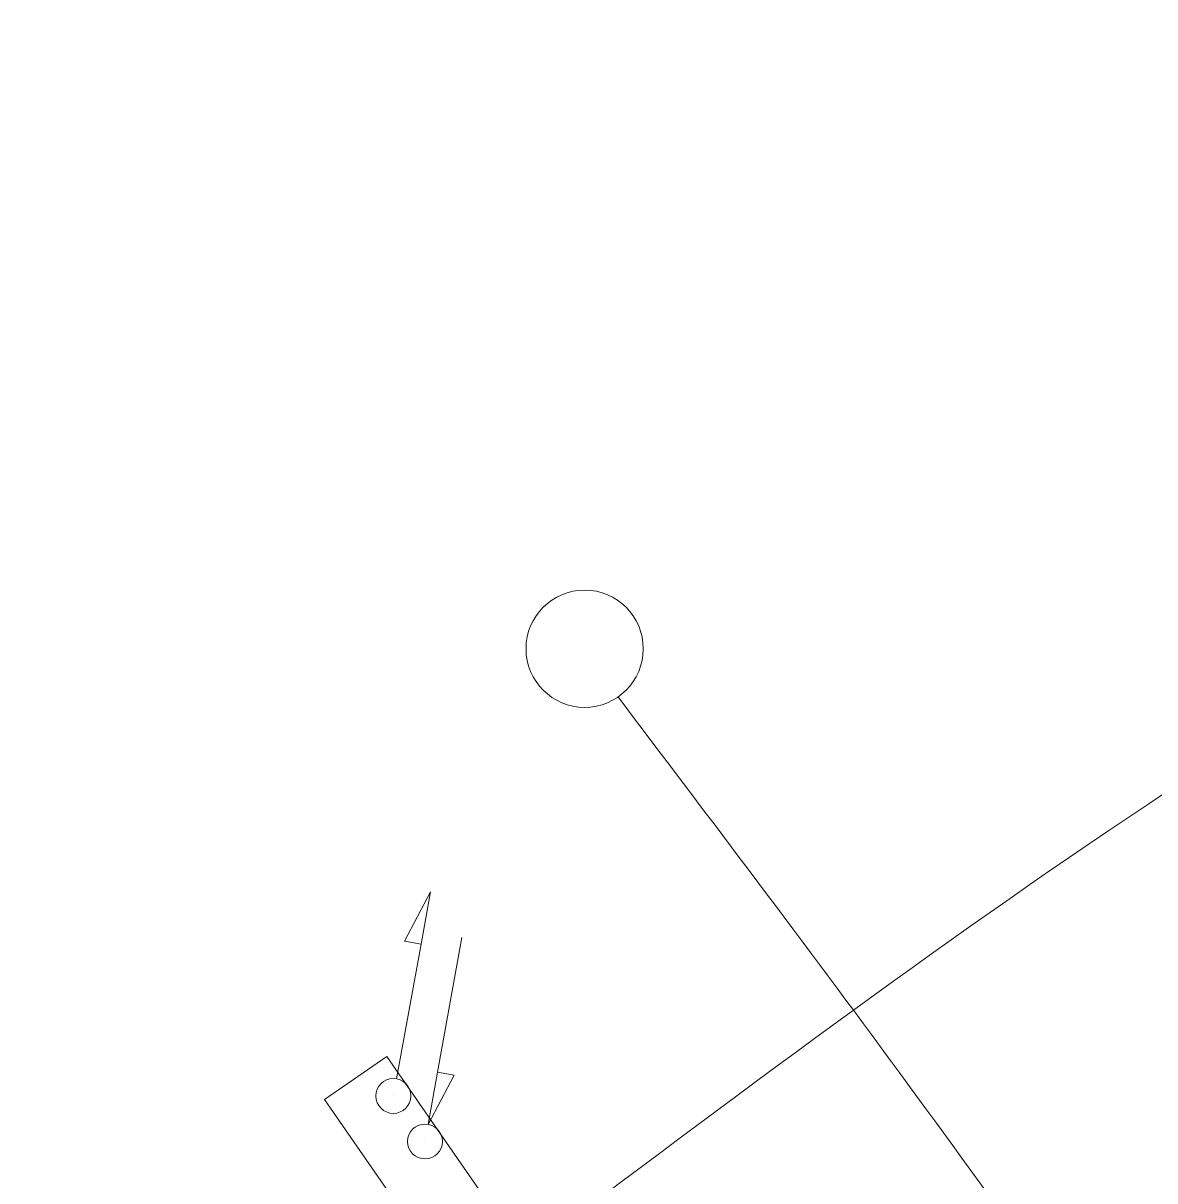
# Model space of a CAD drawing. Header units: metres. Extents: x 2747662.9 to 2747731.3, y 1250221.9 to 1250283.3.
# Drawn here: x 2747694.959 to 2747696.6, y 1250240.184 to 1250241.862 of the extents above; entities that cross this region are included whole.
import ezdxf

# ---------------------------------------------------------------- set-up
doc = ezdxf.new("R2010")
doc.units = ezdxf.units.M
doc.header["$MEASUREMENT"] = 0
doc.layers.add('___elektro', color=7, linetype='Continuous')

msp = doc.modelspace()

# ---------------------------------------------------------------- linework, layer by layer
at = {"color": 30, "linetype": 'Continuous', "lineweight": 0, "true_color": 0xff8d1c}
for p, q in [((2747695.5495, 1250240.6026), (2747695.5118, 1250240.5312)), ((2747695.5358, 1250240.5269), (2747695.5495, 1250240.6026)), ((2747695.5002, 1250240.3318), (2747695.5358, 1250240.5269)), ((2747695.5118, 1250240.5312), (2747695.5358, 1250240.5269)), ((2747695.595, 1250240.5366), (2747695.5596, 1250240.3414)), ((2747695.5596, 1250240.3414), (2747695.5458, 1250240.2657)), ((2747695.5458, 1250240.2657), (2747695.5836, 1250240.3371)), ((2747695.5836, 1250240.3371), (2747695.5596, 1250240.3414)), ((2747695.4956, 1250240.307), (2747695.4956, 1250240.307)), ((2747695.5414, 1250240.2409), (2747695.5414, 1250240.2409))]:
    msp.add_line(p, q, dxfattribs=at)
for centre in [(2747695.4956, 1250240.307), (2747695.5414, 1250240.2409)]:
    msp.add_circle(centre, 0.0253, dxfattribs=at)
for points, knots in [([(2747699.1142, 1250241.8618), (2747699.0245, 1250241.8207), (2747698.9347, 1250241.7797), (2747698.8437, 1250241.7414), (2747698.4211, 1250241.5634), (2747697.9724, 1250241.4447), (2747697.5535, 1250241.2646), (2747696.8794, 1250240.9747), (2747696.2825, 1250240.5256), (2747695.6856, 1250240.0766)], [0, 0, 0, 0, 1, 1, 1, 2, 2, 2, 3, 3, 3, 3]), ([(2747695.8213, 1250240.8852), (2747696.091, 1250240.5289), (2747696.3608, 1250240.1727), (2747696.6534, 1250239.7415), (2747696.9036, 1250239.373), (2747697.1704, 1250238.9498), (2747697.1204, 1250238.6263), (2747697.0515, 1250238.1807), (2747696.3813, 1250237.9243), (2747695.8195, 1250237.5863), (2747695.601, 1250237.4548), (2747695.3989, 1250237.311), (2747695.211, 1250237.3644), (2747695.125, 1250237.3888), (2747695.0419, 1250237.4546), (2747694.9588, 1250237.5203)], [0, 0, 0, 0, 1, 1, 1, 2, 2, 2, 3, 3, 3, 4, 4, 4, 5, 5, 5, 5]), ([(2747698.2986, 1250240.4876), (2747698.3425, 1250240.4313), (2747698.3865, 1250240.375), (2747698.4011, 1250240.3101), (2747698.4157, 1250240.2454), (2747698.4011, 1250240.172), (2747698.3747, 1250240.1074), (2747698.2906, 1250239.9017), (2747698.0863, 1250239.7849), (2747697.8837, 1250239.6798), (2747697.3555, 1250239.4061), (2747696.8382, 1250239.2123), (2747696.3209, 1250239.0185)], [0, 0, 0, 0, 1, 1, 1, 2, 2, 2, 3, 3, 3, 4, 4, 4, 4])]:
    msp.add_open_spline(points, degree=3, knots=knots, dxfattribs=at)
at = {"layer": '___elektro', "color": 30, "linetype": 'Continuous', "lineweight": 0, "true_color": 0xff8d1c}
for p, q in [((2747695.7245, 1250241.025), (2747695.7245, 1250241.025)), ((2747695.8428, 1250241.0035), (2747695.8428, 1250241.0035)), ((2747695.703, 1250240.9067), (2747695.7031, 1250240.9067)), ((2747695.8213, 1250240.8852), (2747695.8213, 1250240.8853)), ((2747695.8213, 1250240.8852), (2747695.8213, 1250240.8853)), ((2747695.8213, 1250240.8852), (2747695.8213, 1250240.8853)), ((2747695.4411, 1250240.333), (2747695.4411, 1250240.333))]:
    msp.add_line(p, q, dxfattribs=at)
msp.add_lwpolyline([(2747695.3959, 1250240.3017), (2747695.7945, 1250239.7262), (2747695.8849, 1250239.7888), (2747695.4863, 1250240.3643)], close=True, dxfattribs=at)
msp.add_circle((2747695.7729, 1250240.9551), 0.085, dxfattribs=at)

doc.saveas('drawing.dxf')
